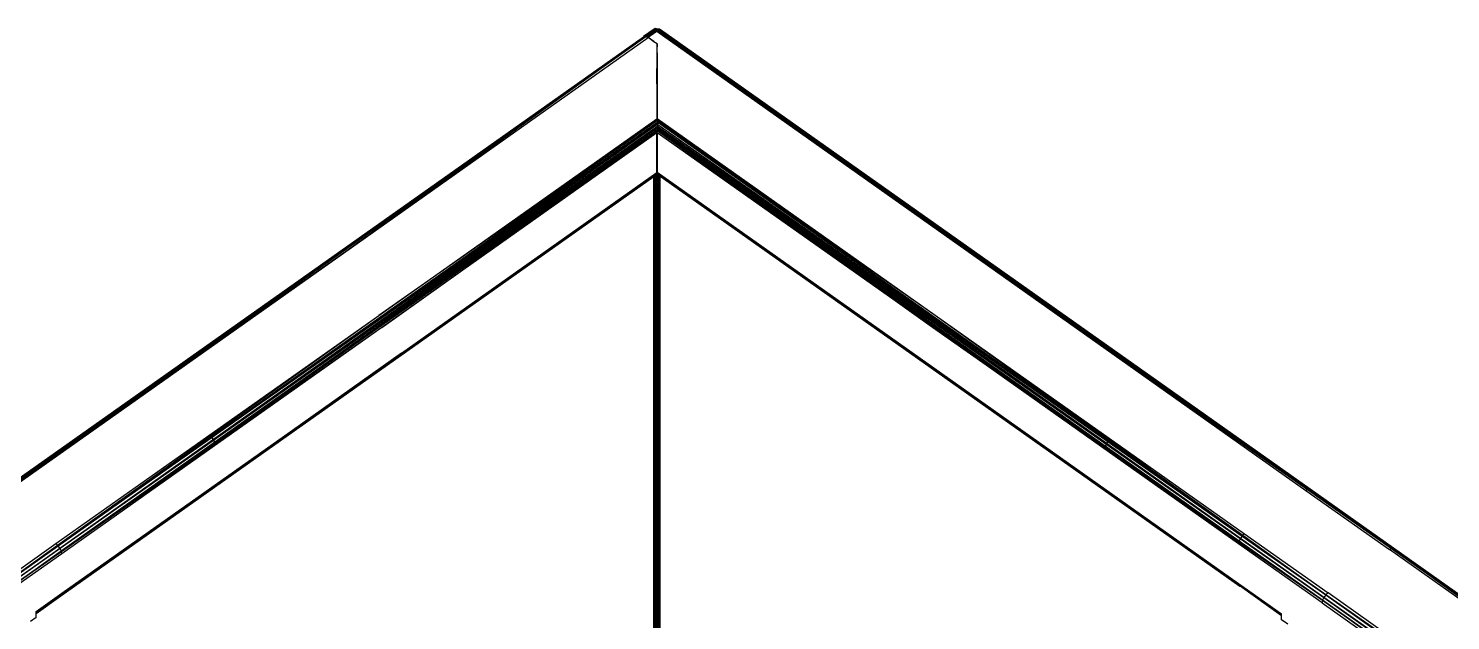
# Model space of a CAD drawing. Header units: inches. Extents: x 12 to 4610, y 8 to 3258.
# Drawn here: x 2922 to 3607, y 2609 to 2894 of the extents above; entities that cross this region are included whole.
import ezdxf

# ---------------------------------------------------------------- set-up
doc = ezdxf.new("R2010")
doc.units = ezdxf.units.IN
doc.header["$MEASUREMENT"] = 0

msp = doc.modelspace()

# ---------------------------------------------------------------- linework, layer by layer
for p, q in [((3223.63, 2893.52), (3218.56, 2890.01)), ((3223.63, 2893.49), (3219.25, 2890.22)), ((3219.25, 2890.22), (3223.65, 2893.42)), ((3223.51, 2893.23), (3219.25, 2890.22)), ((3219.33, 2890.16), (3221.39, 2891.61)), ((3224.92, 2893.79), (3220.02, 2889.97)), ((3220.02, 2889.97), (3224.92, 2893.5)), ((3224.13, 2893.38), (3220.02, 2889.97)), ((3224.92, 2893.18), (3220.02, 2889.97)), ((3220.02, 2889.97), (3224.92, 2892.83)), ((3220.02, 2889.97), (3221.39, 2891.61)), ((3223.47, 2891.44), (3220.02, 2889.97)), ((3223.47, 2891.44), (3220.77, 2889.55)), ((3223.71, 2893.2), (3221.39, 2891.61)), ((3221.39, 2891.61), (3223.45, 2893.07)), ((3223.45, 2893.07), (3223.53, 2893.11)), ((3223.7, 2891.61), (3223.47, 2891.44)), ((3223.53, 2893.25), (3223.51, 2893.23)), ((3223.53, 2893.11), (3223.51, 2893.23)), ((3223.65, 2893.42), (3223.53, 2893.25)), ((3223.71, 2893.36), (3223.53, 2893.25)), ((3223.53, 2893.11), (3223.71, 2893.2)), ((3223.64, 2893.55), (3223.63, 2893.52)), ((3223.63, 2893.52), (3223.63, 2893.49)), ((3223.63, 2893.49), (3223.65, 2893.42)), ((3223.63, 2893.49), (3223.64, 2893.45)), ((3223.66, 2893.59), (3223.64, 2893.55)), ((3223.69, 2893.5), (3223.64, 2893.55)), ((3223.64, 2893.45), (3223.69, 2893.5)), ((3223.64, 2893.45), (3223.65, 2893.42)), ((3223.65, 2893.42), (3223.71, 2893.36)), ((3223.69, 2893.62), (3223.66, 2893.59)), ((3223.66, 2893.59), (3223.72, 2893.52)), ((3223.72, 2893.66), (3223.69, 2893.62)), ((3223.69, 2893.62), (3223.75, 2893.55)), ((3223.69, 2893.5), (3223.72, 2893.52)), ((3223.88, 2893.28), (3223.69, 2893.5)), ((3224.92, 2892.83), (3223.7, 2891.64)), ((3224.92, 2892.64), (3223.7, 2891.64)), ((3224.01, 2891.85), (3223.7, 2891.64)), ((3223.7, 2891.64), (3223.7, 2891.61)), ((3223.71, 2893.36), (3223.84, 2893.26)), ((3223.71, 2893.36), (3223.71, 2893.2)), ((3223.71, 2893.36), (3223.88, 2893.28)), ((3223.71, 2893.2), (3223.84, 2893.26)), ((3223.76, 2893.7), (3223.72, 2893.66)), ((3223.78, 2893.67), (3223.72, 2893.66)), ((3223.78, 2893.58), (3223.72, 2893.66)), ((3223.72, 2893.52), (3223.75, 2893.55)), ((3223.72, 2893.52), (3223.93, 2893.3)), ((3223.72, 2893.52), (3223.88, 2893.28)), ((3223.75, 2893.55), (3223.78, 2893.58)), ((3223.75, 2893.55), (3223.95, 2893.31)), ((3223.76, 2893.7), (3223.86, 2893.76)), ((3223.78, 2893.67), (3223.76, 2893.7)), ((3223.81, 2893.62), (3223.78, 2893.67)), ((3223.78, 2893.58), (3223.81, 2893.62)), ((3223.98, 2893.33), (3223.78, 2893.58)), ((3224.01, 2893.34), (3223.81, 2893.62)), ((3223.88, 2893.28), (3223.84, 2893.26)), ((3224, 2893.82), (3223.86, 2893.76)), ((3224.07, 2893.37), (3223.86, 2893.76)), ((3223.86, 2893.76), (3224.13, 2893.38)), ((3223.93, 2893.3), (3223.88, 2893.28)), ((3223.95, 2893.31), (3223.93, 2893.3)), ((3223.98, 2893.33), (3223.95, 2893.31)), ((3224.01, 2893.34), (3223.98, 2893.33)), ((3224.13, 2893.92), (3224, 2893.82)), ((3224, 2893.82), (3224.13, 2893.58)), ((3224.07, 2893.37), (3224.01, 2893.34)), ((3224.12, 2891.94), (3224.01, 2891.85)), ((3224.01, 2891.85), (3224.01, 2891.82)), ((3224.13, 2893.38), (3224.07, 2893.37)), ((3224.34, 2892.1), (3224.12, 2891.94)), ((3224.12, 2891.9), (3224.12, 2891.94)), ((3224.12, 2891.94), (3224.16, 2891.93)), ((3224.13, 2893.58), (3224.13, 2893.92)), ((3224.69, 2893.67), (3224.13, 2893.92)), ((3224.31, 2893.49), (3224.13, 2893.92)), ((3224.2, 2893.43), (3224.13, 2893.58)), ((3224.2, 2893.43), (3224.13, 2893.38)), ((3224.2, 2893.43), (3224.31, 2893.49)), ((3224.31, 2893.49), (3224.69, 2893.67)), ((3224.92, 2892.55), (3224.34, 2892.1)), ((3224.92, 2892.5), (3224.34, 2892.1)), ((3224.92, 2892.46), (3224.34, 2892.1)), ((3224.34, 2892.1), (3224.34, 2892.06)), ((3224.34, 2892.1), (3224.39, 2892.09)), ((3224.69, 2893.67), (3224.92, 2893.79)), ((3224.92, 2893.79), (3224.92, 2893.5)), ((3224.92, 2893.79), (3225.42, 2893.77)), ((3224.92, 2893.79), (3538.6, 2671.92)), ((3224.92, 2893.5), (3224.92, 2893.18)), ((3538.56, 2671.91), (3224.92, 2893.5)), ((3224.92, 2893.18), (3224.92, 2892.83)), ((3224.92, 2893.18), (3538.52, 2671.89)), ((3373.74, 2787.21), (3224.92, 2893.18)), ((3224.92, 2892.83), (3224.92, 2892.64)), ((3224.92, 2892.83), (3373.74, 2787.21)), ((3224.92, 2892.64), (3224.92, 2892.55)), ((3224.92, 2892.64), (3373.74, 2787.21)), ((3224.92, 2892.55), (3224.92, 2892.5)), ((3224.92, 2892.55), (3373.74, 2787.21)), ((3224.92, 2892.5), (3224.92, 2892.46)), ((3373.74, 2787.21), (3224.92, 2892.5)), ((3373.74, 2787.21), (3224.92, 2892.46)), ((3225.42, 2893.77), (3538.65, 2671.93)), ((3225.42, 2893.77), (3225.88, 2893.67)), ((3225.42, 2893.77), (3539.48, 2671.97)), ((3225.88, 2893.67), (3226.3, 2893.5)), ((3539.52, 2671.97), (3225.88, 2893.67)), ((3226.3, 2893.5), (3226.69, 2893.26)), ((3539.52, 2671.97), (3226.69, 2893.26)), ((2903.66, 2667.31), (3218.5, 2889.94)), ((2904.05, 2667.38), (3218.5, 2889.94)), ((3219.59, 2890.05), (2904.15, 2667.38)), ((2904.6, 2667.32), (3219.59, 2890.05)), ((2905.1, 2667.13), (3219.59, 2890.05)), ((3219.59, 2890.05), (3074, 2785.73)), ((3074, 2785.73), (3220.73, 2889.48)), ((3218.5, 2889.94), (3218.65, 2890.04)), ((3218.56, 2890.01), (3218.5, 2889.94)), ((3218.65, 2890.04), (3218.56, 2890.01)), ((3219.25, 2890.22), (3218.65, 2890.04)), ((3218.65, 2890.04), (3219.26, 2890.04)), ((3219.25, 2890.22), (3219.26, 2890.04)), ((3219.26, 2890.04), (3219.33, 2890.04)), ((3220.02, 2889.97), (3219.33, 2890.16)), ((3219.33, 2890.16), (3219.33, 2890.04)), ((3219.33, 2890.04), (3219.59, 2890.05)), ((3219.59, 2890.05), (3220.18, 2889.76)), ((3220.28, 2889.83), (3220.02, 2889.97)), ((3220.28, 2889.83), (3220.18, 2889.76)), ((3220.18, 2889.76), (3220.73, 2889.48)), ((3220.77, 2889.55), (3220.28, 2889.83)), ((3223.52, 2887.5), (3220.73, 2889.48)), ((3223.52, 2887.6), (3220.77, 2889.55)), ((3223.52, 2887.6), (3223.52, 2887.5)), ((3223.7, 2887.48), (3223.52, 2887.6)), ((3223.7, 2887.38), (3223.52, 2887.5)), ((3223.7, 2887.48), (3223.7, 2887.38)), ((3224, 2887.27), (3223.7, 2887.48)), ((3224, 2887.17), (3223.7, 2887.38)), ((3224, 2887.27), (3224, 2887.17)), ((3224.11, 2887.19), (3224, 2887.27)), ((3224.11, 2887.09), (3224, 2887.17)), ((3224.11, 2887.09), (3224.11, 2887.19)), ((3224.34, 2887.03), (3224.11, 2887.19)), ((3224.34, 2886.93), (3224.11, 2887.09)), ((3224.34, 2887.03), (3224.34, 2886.93)), ((3224.69, 2886.78), (3224.34, 2887.03)), ((3224.69, 2886.68), (3224.34, 2886.93)), ((3224.69, 2886.68), (3224.69, 2886.78)), ((3225.05, 2886.53), (3224.69, 2886.78)), ((3224.98, 2886.48), (3224.69, 2886.68)), ((3224.98, 2886.48), (3224.98, 2885.16)), ((3224.98, 2885.16), (3225.05, 2885.11)), ((3224.98, 2885.16), (3224.98, 2867.27)), ((3225.05, 2886.53), (3225.05, 2885.11)), ((3225.05, 2883.2), (3225.05, 2885.11)), ((3224.98, 2867.27), (3225.05, 2882.24)), ((3225.05, 2882.24), (3225.05, 2883.2)), ((3225.05, 2882.24), (3225.05, 2850.53)), ((3224.98, 2867.27), (3224.98, 2850.44)), ((2936.49, 2644.81), (3225.18, 2849.75)), ((3090.99, 2755.71), (3224.98, 2850.44)), ((3225.18, 2849.75), (3090.99, 2755.71)), ((3224.98, 2850.44), (3225.04, 2850.22)), ((3225.04, 2850.22), (3225.06, 2850.49)), ((3225.04, 2850.22), (3225.18, 2849.75)), ((3225.06, 2850.49), (3225.05, 2850.53)), ((3225.22, 2849.9), (3225.06, 2850.49)), ((3225.06, 2850.49), (3359.03, 2755.8)), ((3225.18, 2849.75), (3225.27, 2849.34)), ((3225.22, 2849.9), (3359.03, 2755.8)), ((3225.27, 2849.73), (3225.22, 2849.9)), ((3225.27, 2849.34), (3225.27, 2849.73)), ((3225.4, 2849.23), (3225.27, 2849.73)), ((2936.55, 2644.75), (3225.35, 2848.96)), ((3225.36, 2848.02), (2936.61, 2644.68)), ((2937.42, 2643.57), (3225.36, 2848.02)), ((2937.47, 2643.49), (3225.31, 2847.02)), ((3225.25, 2846.05), (2937.51, 2643.41)), ((2938.05, 2642.22), (3225.25, 2846.05)), ((2938.08, 2642.14), (3225.14, 2845.11)), ((3225.11, 2844.34), (2938.1, 2642.06)), ((3092.4, 2749.88), (3225.11, 2844.34)), ((3224.98, 2843.62), (3092.4, 2749.88)), ((3225.04, 2843.79), (3224.98, 2843.62)), ((3224.98, 2824.53), (3224.98, 2843.62)), ((3225.04, 2843.79), (3225.09, 2843.93)), ((3225.05, 2843.7), (3225.04, 2843.79)), ((3357.61, 2749.97), (3225.05, 2843.7)), ((3225.05, 2843.7), (3225.05, 2824.61)), ((3225.09, 2844.55), (3225.1, 2844.73)), ((3225.14, 2845.04), (3225.1, 2844.73)), ((3225.1, 2844.73), (3357.61, 2749.97)), ((3505.35, 2646.84), (3225.1, 2844.73)), ((3225.1, 2844.73), (3505.3, 2646.5)), ((3225.17, 2845.32), (3225.14, 2845.11)), ((3225.14, 2845.11), (3225.14, 2845.04)), ((3225.14, 2845.04), (3505.37, 2646.88)), ((3225.2, 2845.57), (3225.17, 2845.32)), ((3505.38, 2646.92), (3225.17, 2845.32)), ((3225.22, 2845.81), (3225.2, 2845.62)), ((3225.2, 2845.62), (3225.2, 2845.57)), ((3505.39, 2646.95), (3225.2, 2845.57)), ((3225.22, 2845.81), (3225.25, 2846.05)), ((3225.22, 2845.81), (3505.4, 2646.98)), ((3505.92, 2648.13), (3225.22, 2845.81)), ((3225.25, 2846.05), (3225.27, 2846.25)), ((3225.27, 2849.34), (3225.35, 2848.96)), ((3225.27, 2846.25), (3225.3, 2846.64)), ((3225.27, 2846.25), (3505.95, 2648.18)), ((3225.3, 2846.64), (3225.31, 2847.02)), ((3505.97, 2648.22), (3225.3, 2846.64)), ((3225.31, 2847.02), (3225.33, 2847.65)), ((3225.33, 2847.65), (3225.36, 2848.02)), ((3225.33, 2847.65), (3506.82, 2649.4)), ((3225.33, 2847.65), (3506.04, 2648.33)), ((3225.4, 2849.23), (3225.35, 2848.96)), ((3225.35, 2848.96), (3225.36, 2848.9)), ((3225.41, 2848.86), (3225.36, 2848.9)), ((3225.36, 2848.9), (3225.37, 2848.84)), ((3225.42, 2848.6), (3225.36, 2848.02)), ((3225.41, 2848.8), (3225.37, 2848.84)), ((3225.37, 2848.84), (3225.4, 2848.69)), ((3225.4, 2849.23), (3359.03, 2755.8)), ((3506.95, 2649.55), (3225.4, 2849.23)), ((3225.42, 2848.63), (3225.4, 2848.69)), ((3225.42, 2848.6), (3225.42, 2848.63)), ((3506.9, 2649.5), (3225.42, 2848.6)), ((3224.68, 2823.54), (2937.83, 2620.6)), ((2937.83, 2620.6), (3223.51, 2822.66)), ((3224.68, 2823.54), (2938.08, 2620.88)), ((2938.24, 2621.28), (3224.68, 2823.54)), ((3101.99, 2737.57), (3224.98, 2824.53)), ((3101.99, 2737.57), (3224.68, 2823.54)), ((3223.51, 2822.66), (3223.63, 2822.75)), ((3223.51, 2749.56), (3223.51, 2822.66)), ((3223.63, 2822.75), (3223.54, 2749.56)), ((3223.61, 2749.57), (3223.81, 2822.88)), ((3223.63, 2822.75), (3223.81, 2822.88)), ((3223.81, 2822.88), (3223.91, 2822.95)), ((3223.83, 2749.63), (3223.98, 2823)), ((3223.91, 2822.95), (3223.83, 2749.63)), ((3223.91, 2822.95), (3223.98, 2823)), ((3223.98, 2823), (3224.02, 2823.03)), ((3224.02, 2823.03), (3224.15, 2823.11)), ((3224.02, 2823.03), (3224.04, 2749.64)), ((3224.32, 2823.25), (3224.15, 2823.11)), ((3224.3, 2749.65), (3224.32, 2823.25)), ((3224.36, 2823.28), (3224.32, 2823.25)), ((3224.68, 2823.54), (3224.36, 2823.28)), ((3224.36, 2823.28), (3224.38, 2749.66)), ((3224.68, 2823.54), (3224.67, 2803.28)), ((3224.68, 2823.54), (3224.71, 2823.56)), ((3224.71, 2823.56), (3224.76, 2823.6)), ((3224.72, 2812.79), (3224.71, 2823.56)), ((3224.72, 2812.79), (3224.76, 2823.6)), ((3224.98, 2824.53), (3224.76, 2823.6)), ((3225.07, 2824.53), (3225.02, 2749.66)), ((3225.05, 2824.61), (3347.86, 2737.78)), ((3225.07, 2824.53), (3225.05, 2824.61)), ((3225.27, 2823.68), (3225.07, 2824.53)), ((3225.1, 2749.66), (3225.07, 2824.53)), ((3225.37, 2823.62), (3225.27, 2823.68)), ((3225.39, 2816.4), (3225.37, 2823.62)), ((3225.39, 2823.59), (3225.37, 2823.62)), ((3225.39, 2823.59), (3225.39, 2816.4)), ((3225.43, 2823.57), (3225.39, 2823.59)), ((3225.43, 2823.57), (3505.77, 2625.24)), ((3225.43, 2823.57), (3347.86, 2737.78)), ((3505.32, 2625.7), (3225.43, 2823.57)), ((3225.44, 2804.7), (3225.43, 2823.57)), ((3225.74, 2823.32), (3225.43, 2823.57)), ((3225.74, 2823.32), (3225.73, 2749.65)), ((3225.88, 2823.2), (3225.74, 2823.32)), ((3225.91, 2823.18), (3225.88, 2823.2)), ((3226.13, 2823.02), (3225.91, 2823.18)), ((3225.91, 2823.18), (3226.07, 2749.57)), ((3226.22, 2749.59), (3226.13, 2823.02)), ((3226.33, 2822.89), (3226.13, 2823.02)), ((3226.33, 2822.89), (3226.33, 2749.56)), ((3505.77, 2625.24), (3226.33, 2822.89)), ((3225.39, 2816.4), (3225.38, 2749.66)), ((3225.44, 2804.7), (3225.39, 2816.4)), ((3224.67, 2803.28), (3224.72, 2812.79)), ((3224.74, 2749.66), (3224.72, 2812.79)), ((3224.67, 2803.28), (3224.66, 2749.66)), ((3225.46, 2749.66), (3225.44, 2804.7)), ((3074, 2785.73), (2905.29, 2667.03)), ((2905.74, 2666.75), (3074, 2785.73)), ((3373.74, 2787.21), (3538.31, 2671.77)), ((3373.74, 2787.21), (3537.55, 2671.38)), ((3538.52, 2671.89), (3373.74, 2787.21)), ((2935.47, 2645.73), (3090.99, 2755.71)), ((2936.3, 2644.98), (3090.99, 2755.71)), ((3359.03, 2755.8), (3507.98, 2650.47)), ((3359.03, 2755.8), (3507.22, 2649.79)), ((3359.03, 2755.8), (3506.95, 2649.55)), ((3092.4, 2749.88), (2938.13, 2641.84)), ((3092.4, 2749.88), (2938.3, 2640.9)), ((3223.54, 2749.56), (3223.51, 2749.56)), ((3223.51, 2747.91), (3223.51, 2749.56)), ((3223.51, 2747.91), (3223.55, 2747.93)), ((3223.51, 2747.91), (3223.55, 2747.93)), ((3223.51, 2728), (3223.51, 2747.91)), ((3223.55, 2747.93), (3223.54, 2749.56)), ((3223.55, 2747.93), (3223.6, 2747.96)), ((3224.06, 2500.47), (3223.55, 2747.93)), ((3223.6, 2747.96), (3223.61, 2749.57)), ((3223.6, 2747.96), (3223.64, 2747.97)), ((3223.69, 2749.57), (3223.61, 2749.57)), ((3223.64, 2747.97), (3223.7, 2748)), ((3224.06, 2500.47), (3223.64, 2747.97)), ((3223.83, 2749.63), (3223.69, 2749.57)), ((3223.7, 2748), (3223.69, 2749.57)), ((3223.81, 2749.57), (3223.69, 2749.57)), ((3223.7, 2748), (3223.81, 2748.06)), ((3224.12, 2648.72), (3223.7, 2748)), ((3223.83, 2749.63), (3223.81, 2749.57)), ((3223.81, 2749.57), (3223.81, 2748.06)), ((3224.04, 2749.57), (3223.81, 2749.57)), ((3223.81, 2748.06), (3224.04, 2748.17)), ((3224.04, 2749.64), (3223.83, 2749.63)), ((3224.3, 2749.65), (3224.04, 2749.64)), ((3224.04, 2749.64), (3224.04, 2749.57)), ((3224.04, 2749.57), (3224.04, 2748.17)), ((3224.3, 2749.57), (3224.04, 2749.57)), ((3224.04, 2748.17), (3224.1, 2748.19)), ((3224.1, 2748.19), (3224.23, 2748.23)), ((3224.1, 2748.19), (3224.12, 2648.72)), ((3224.2, 2629.38), (3224.23, 2748.23)), ((3224.23, 2748.23), (3224.3, 2748.25)), ((3224.38, 2749.66), (3224.3, 2749.65)), ((3224.3, 2749.57), (3224.3, 2749.65)), ((3224.3, 2748.25), (3224.3, 2749.57)), ((3224.38, 2749.57), (3224.3, 2749.57)), ((3224.3, 2748.25), (3224.38, 2748.27)), ((3224.38, 2749.66), (3224.38, 2749.57)), ((3224.38, 2749.57), (3224.38, 2748.27)), ((3224.38, 2748.27), (3224.42, 2748.27)), ((3224.42, 2748.27), (3224.46, 2748.28)), ((3224.46, 2748.28), (3224.6, 2748.3)), ((3224.46, 2748.28), (3224.54, 2461.59)), ((3224.6, 2748.3), (3224.56, 2547.2)), ((3224.6, 2748.3), (3224.66, 2748.31)), ((3224.74, 2749.66), (3224.66, 2749.66)), ((3224.66, 2749.66), (3224.66, 2749.57)), ((3224.74, 2749.57), (3224.66, 2749.57)), ((3224.66, 2749.57), (3224.66, 2748.31)), ((3224.66, 2748.31), (3224.74, 2748.31)), ((3225.02, 2749.66), (3224.74, 2749.66)), ((3224.74, 2749.57), (3224.74, 2749.66)), ((3224.74, 2748.31), (3224.74, 2749.57)), ((3225.02, 2749.57), (3224.74, 2749.57)), ((3224.74, 2748.31), (3224.79, 2748.31)), ((3224.79, 2748.31), (3224.83, 2748.32)), ((3224.83, 2748.32), (3224.98, 2748.32)), ((3224.93, 2462.57), (3224.83, 2748.32)), ((3224.98, 2748.32), (3224.93, 2462.57)), ((3224.98, 2748.32), (3225.02, 2748.32)), ((3225.02, 2749.66), (3225.02, 2749.57)), ((3225.1, 2749.66), (3225.02, 2749.66)), ((3225.02, 2749.57), (3225.02, 2748.32)), ((3225.1, 2749.57), (3225.02, 2749.57)), ((3225.02, 2748.32), (3225.1, 2748.31)), ((3225.1, 2749.57), (3225.1, 2749.66)), ((3225.38, 2749.66), (3225.1, 2749.66)), ((3225.1, 2748.31), (3225.1, 2749.57)), ((3225.38, 2749.57), (3225.1, 2749.57)), ((3225.1, 2748.31), (3225.16, 2748.31)), ((3225.16, 2748.31), (3225.21, 2748.3)), ((3225.21, 2748.3), (3225.35, 2748.29)), ((3225.28, 2545.87), (3225.21, 2748.3)), ((3225.35, 2748.29), (3225.33, 2556.14)), ((3225.35, 2748.29), (3225.38, 2748.28)), ((3225.38, 2749.66), (3225.38, 2749.57)), ((3225.46, 2749.66), (3225.38, 2749.66)), ((3225.38, 2749.57), (3225.38, 2748.28)), ((3225.46, 2749.57), (3225.38, 2749.57)), ((3225.38, 2748.28), (3225.46, 2748.27)), ((3225.46, 2749.57), (3225.46, 2749.66)), ((3225.46, 2748.27), (3225.46, 2749.57)), ((3225.46, 2748.27), (3225.54, 2748.25)), ((3225.54, 2748.25), (3225.57, 2748.24)), ((3225.57, 2748.24), (3225.71, 2748.21)), ((3225.7, 2461.51), (3225.57, 2748.24)), ((3225.71, 2748.21), (3225.7, 2643.79)), ((3225.73, 2749.57), (3225.71, 2748.21)), ((3225.71, 2748.21), (3226.08, 2748.03)), ((3225.73, 2749.65), (3225.73, 2749.57)), ((3226.07, 2749.57), (3225.73, 2749.65)), ((3226.07, 2749.57), (3225.73, 2749.57)), ((3226.3, 2747.92), (3225.73, 2477.19)), ((3226.08, 2748.03), (3226.04, 2724.48)), ((3226.14, 2748), (3226.04, 2724.48)), ((3226.15, 2749.57), (3226.07, 2749.57)), ((3226.07, 2749.57), (3226.08, 2748.03)), ((3226.08, 2748.03), (3226.14, 2748)), ((3226.15, 2749.57), (3226.14, 2748)), ((3226.14, 2748), (3226.22, 2747.97)), ((3226.22, 2749.59), (3226.15, 2749.57)), ((3226.3, 2749.56), (3226.22, 2749.59)), ((3226.22, 2749.59), (3226.22, 2747.97)), ((3226.22, 2747.97), (3226.3, 2747.92)), ((3226.33, 2749.56), (3226.3, 2749.56)), ((3226.3, 2749.56), (3226.3, 2747.92)), ((3226.3, 2747.92), (3226.33, 2747.91)), ((3226.33, 2749.56), (3226.33, 2747.91)), ((3226.33, 2747.91), (3226.33, 2697.13)), ((3357.61, 2749.97), (3505.3, 2646.5)), ((3505.15, 2645.64), (3357.61, 2749.97)), ((3101.99, 2737.57), (2938.25, 2621.35)), ((2938.3, 2621.81), (3101.99, 2737.57)), ((3347.86, 2737.78), (3505.29, 2625.85)), ((3347.86, 2737.78), (3505.15, 2626.56)), ((3347.86, 2737.78), (3505.32, 2625.7)), ((3223.51, 2461.49), (3223.51, 2728)), ((3223.51, 2728), (3223.81, 2461.53)), ((3224.06, 2500.47), (3223.51, 2728)), ((2977.26, 2719.37), (2977.5, 2719.52)), ((2977.5, 2719.52), (2977.8, 2719.57)), ((2977.8, 2719.57), (2978.1, 2719.58)), ((2978.1, 2719.58), (2978.44, 2719.53)), ((2978.44, 2719.53), (2978.82, 2719.38)), ((2978.82, 2719.38), (2979.32, 2719.12)), ((3226.04, 2724.48), (3225.7, 2643.79)), ((3226.04, 2724.48), (3225.73, 2477.19)), ((2979.32, 2719.12), (2979.58, 2718.96)), ((3473.09, 2716.96), (3473.55, 2717.2)), ((3473.55, 2717.2), (3473.68, 2717.27)), ((3473.68, 2717.27), (3473.98, 2717.44)), ((3473.98, 2717.44), (3474.06, 2717.47)), ((3474.06, 2717.47), (3474.15, 2717.5)), ((3474.15, 2717.5), (3474.27, 2717.53)), ((3474.27, 2717.53), (3474.92, 2717.56)), ((3474.92, 2717.56), (3475.03, 2717.56)), ((3475.03, 2717.56), (3475.12, 2717.53)), ((3475.12, 2717.53), (3475.2, 2717.49)), ((3009.31, 2697.94), (3009.74, 2697.55)), ((3009.74, 2697.55), (3010.21, 2697.15)), ((3010.21, 2697.15), (3010.39, 2696.96)), ((3010.39, 2696.96), (3010.56, 2696.75)), ((3010.56, 2696.75), (3011.16, 2695.93)), ((3011.16, 2695.93), (3011.31, 2695.7)), ((3011.31, 2695.7), (3011.43, 2695.47)), ((3011.43, 2695.47), (3011.83, 2694.58)), ((3011.83, 2694.58), (3011.92, 2694.35)), ((3011.92, 2694.35), (3011.98, 2694.13)), ((3011.98, 2694.13), (3012.05, 2693.61)), ((3012.05, 2693.61), (3012.14, 2693.12)), ((3226.33, 2697.13), (3225.73, 2477.19)), ((3226.33, 2697.13), (3226.03, 2461.42)), ((3226.33, 2697.13), (3226.33, 2461.35)), ((3440.78, 2691.71), (3440.84, 2692.11)), ((3440.84, 2692.11), (3440.88, 2692.36)), ((3440.88, 2692.36), (3440.91, 2692.46)), ((3440.91, 2692.46), (3440.94, 2692.54)), ((3440.94, 2692.54), (3440.97, 2692.62)), ((3440.97, 2692.62), (3440.99, 2692.69)), ((3440.99, 2692.69), (3441.4, 2693.57)), ((3441.4, 2693.57), (3441.45, 2693.69)), ((3441.45, 2693.69), (3441.51, 2693.8)), ((3441.51, 2693.8), (3441.67, 2694.04)), ((3441.67, 2694.04), (3442.27, 2694.86)), ((3442.27, 2694.86), (3442.45, 2695.09)), ((3442.45, 2695.09), (3442.57, 2695.21)), ((3442.57, 2695.21), (3442.94, 2695.53)), ((3442.94, 2695.53), (3443.09, 2695.66)), ((3443.09, 2695.66), (3443.52, 2696.05)), ((3440.69, 2691.22), (3440.78, 2691.71)), ((3011.74, 2672.88), (3011.56, 2672.74)), ((3011.92, 2673.1), (3011.74, 2672.88)), ((3012.03, 2673.39), (3011.92, 2673.1)), ((3012.11, 2673.78), (3012.03, 2673.39)), ((3012.14, 2674.03), (3012.11, 2673.78)), ((3440.77, 2671.72), (3440.69, 2672.14)), ((3440.79, 2671.63), (3440.77, 2671.72)), ((3440.87, 2671.26), (3440.79, 2671.63)), ((3538.31, 2671.77), (3537.55, 2671.38)), ((3538.52, 2671.89), (3538.31, 2671.77)), ((3538.31, 2671.77), (3578.81, 2643.47)), ((3538.56, 2671.91), (3538.52, 2671.89)), ((3538.52, 2671.89), (3578.81, 2643.47)), ((3538.6, 2671.92), (3538.56, 2671.91)), ((3578.81, 2643.47), (3538.56, 2671.91)), ((3538.65, 2671.93), (3538.6, 2671.92)), ((3538.6, 2671.92), (3578.81, 2643.47)), ((3539.48, 2671.97), (3538.65, 2671.93)), ((3538.65, 2671.93), (3578.81, 2643.47)), ((3539.52, 2671.97), (3539.48, 2671.97)), ((3539.48, 2671.97), (3579.77, 2643.52)), ((3539.56, 2671.96), (3539.52, 2671.97)), ((3539.59, 2671.94), (3539.56, 2671.96)), ((3579.77, 2643.52), (3539.59, 2671.94)), ((3441.22, 2670.91), (3440.87, 2671.26)), ((3441.4, 2670.77), (3441.22, 2670.91)), ((3537.55, 2671.38), (3577.77, 2642.94)), ((2903.91, 2623.42), (2935.47, 2645.73)), ((2904.99, 2622.44), (2936.3, 2644.98)), ((2904.99, 2622.44), (2936.49, 2644.81)), ((2904.99, 2622.44), (2936.55, 2644.75)), ((2936.61, 2644.68), (2904.99, 2622.44)), ((2936.3, 2644.98), (2935.47, 2645.73)), ((2936.49, 2644.81), (2936.3, 2644.98)), ((2936.55, 2644.75), (2936.49, 2644.81)), ((2936.61, 2644.68), (2936.55, 2644.75)), ((2937.42, 2643.57), (2936.61, 2644.68)), ((3224.2, 2629.38), (3224.12, 2648.72)), ((3224.12, 2648.72), (3224.15, 2461.58)), ((3505.3, 2646.5), (3505.15, 2645.64)), ((3545.37, 2617.2), (3505.15, 2645.64)), ((3505.35, 2646.84), (3505.3, 2646.5)), ((3505.3, 2646.5), (3545.59, 2618.44)), ((3505.37, 2646.88), (3505.35, 2646.84)), ((3545.59, 2618.44), (3505.35, 2646.84)), ((3505.38, 2646.92), (3505.37, 2646.88)), ((3505.37, 2646.88), (3545.59, 2618.44)), ((3505.39, 2646.95), (3505.38, 2646.92)), ((3545.59, 2618.44), (3505.38, 2646.92)), ((3505.4, 2646.98), (3505.39, 2646.95)), ((3545.59, 2618.44), (3505.39, 2646.95)), ((3505.92, 2648.13), (3505.4, 2646.98)), ((3505.4, 2646.98), (3545.59, 2618.44)), ((3505.95, 2648.18), (3505.92, 2648.13)), ((3546.2, 2619.79), (3505.92, 2648.13)), ((3505.97, 2648.22), (3505.95, 2648.18)), ((3505.95, 2648.18), (3546.2, 2619.79)), ((3506.04, 2648.33), (3505.97, 2648.22)), ((3546.2, 2619.79), (3505.97, 2648.22)), ((3506.82, 2649.4), (3506.04, 2648.33)), ((3506.04, 2648.33), (3546.2, 2619.79)), ((3506.9, 2649.5), (3506.82, 2649.4)), ((3506.82, 2649.4), (3547.12, 2621.05)), ((3506.95, 2649.55), (3506.9, 2649.5)), ((3547.12, 2621.05), (3506.9, 2649.5)), ((3507.22, 2649.79), (3506.95, 2649.55)), ((3547.12, 2621.05), (3506.95, 2649.55)), ((3507.98, 2650.47), (3507.22, 2649.79)), ((3507.22, 2649.79), (3547.12, 2621.05)), ((3507.98, 2650.47), (3548.2, 2622.03)), ((2905.91, 2621.18), (2937.42, 2643.57)), ((2905.91, 2621.18), (2937.47, 2643.49)), ((2937.51, 2643.41), (2905.91, 2621.18)), ((2906.53, 2619.82), (2938.05, 2642.22)), ((2906.53, 2619.82), (2938.08, 2642.14)), ((2938.1, 2642.06), (2906.53, 2619.82)), ((2938.13, 2641.84), (2906.53, 2619.82)), ((2938.3, 2640.9), (2906.74, 2618.59)), ((2937.47, 2643.49), (2937.42, 2643.57)), ((2937.51, 2643.41), (2937.47, 2643.49)), ((2938.05, 2642.22), (2937.51, 2643.41)), ((2938.08, 2642.14), (2938.05, 2642.22)), ((2938.1, 2642.06), (2938.08, 2642.14)), ((2938.13, 2641.84), (2938.1, 2642.06)), ((2938.3, 2640.9), (2938.13, 2641.84)), ((3225.7, 2643.79), (3225.7, 2461.51)), ((3578.81, 2643.47), (3577.77, 2642.94)), ((3618, 2614.49), (3577.77, 2642.94)), ((3579.77, 2643.52), (3578.81, 2643.47)), ((3578.81, 2643.47), (3619.01, 2615.02)), ((3619.1, 2615.04), (3578.81, 2643.47)), ((3619.05, 2615.03), (3578.81, 2643.47)), ((3618.97, 2615.01), (3578.81, 2643.47)), ((3618.75, 2614.89), (3578.81, 2643.47)), ((3579.77, 2643.52), (3619.97, 2615.09)), ((3619.92, 2615.09), (3579.77, 2643.52)), ((3224.15, 2461.58), (3224.2, 2629.38)), ((3505.15, 2626.56), (3505.29, 2625.85)), ((3505.15, 2626.56), (3525.86, 2611.91)), ((3505.29, 2625.85), (3505.32, 2625.7)), ((3505.29, 2625.85), (3525.86, 2611.18)), ((3525.86, 2611.18), (3505.32, 2625.7)), ((3505.32, 2625.7), (3505.77, 2625.24)), ((3505.77, 2625.24), (3505.83, 2625.2)), ((3525.86, 2611.03), (3505.83, 2625.2)), ((2925.91, 2613.06), (2938.3, 2621.81)), ((2938.25, 2621.35), (2925.91, 2612.58)), ((2925.91, 2612.58), (2938.24, 2621.28)), ((2938.08, 2620.88), (2925.91, 2612.28)), ((2925.91, 2612.16), (2937.8, 2620.57)), ((2937.8, 2620.57), (2937.83, 2620.6)), ((2937.83, 2620.6), (2938.08, 2620.88)), ((2938.08, 2620.88), (2938.24, 2621.28)), ((2938.24, 2621.28), (2938.25, 2621.35)), ((2938.25, 2621.35), (2938.3, 2621.81)), ((3545.59, 2618.44), (3545.37, 2617.2)), ((3545.37, 2617.2), (3585.6, 2588.76)), ((3546.2, 2619.79), (3545.59, 2618.44)), ((3585.85, 2590.09), (3545.59, 2618.44)), ((3585.75, 2589.62), (3545.59, 2618.44)), ((3545.59, 2618.44), (3565.98, 2603.99)), ((3545.59, 2618.44), (3565.98, 2604.04)), ((3547.12, 2621.05), (3546.2, 2619.79)), ((3546.2, 2619.79), (3586.42, 2591.34)), ((3546.2, 2619.79), (3586.37, 2591.24)), ((3586.49, 2591.44), (3546.2, 2619.79)), ((3586.4, 2591.29), (3546.2, 2619.79)), ((3548.2, 2622.03), (3547.12, 2621.05)), ((3547.12, 2621.05), (3587.35, 2592.61)), ((3547.12, 2621.05), (3587.4, 2592.67)), ((3587.27, 2592.52), (3547.12, 2621.05)), ((3587.67, 2592.9), (3547.12, 2621.05)), ((3588.43, 2593.59), (3548.2, 2622.03)), ((2925.91, 2610.23), (2923.16, 2608.28)), ((2925.91, 2612.58), (2925.91, 2613.06)), ((2925.91, 2612.28), (2925.91, 2612.58)), ((2925.91, 2612.16), (2925.91, 2612.28)), ((2925.91, 2610.23), (2925.91, 2612.16)), ((3525.86, 2611.18), (3525.86, 2611.91)), ((3525.86, 2611.03), (3525.86, 2611.18)), ((3525.86, 2609.08), (3525.86, 2611.03)), ((3528.81, 2607), (3525.86, 2609.08))]:
    msp.add_line(p, q)

doc.saveas('drawing.dxf')
